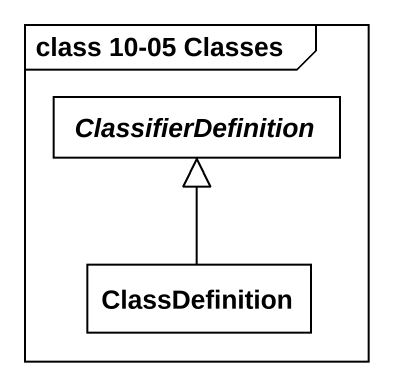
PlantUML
@startuml
mainframe class 10-05 Classes
hide circle
hide empty members
abstract class ClassifierDefinition
class ClassDefinition
ClassDefinition -up-|> ClassifierDefinition
@enduml
